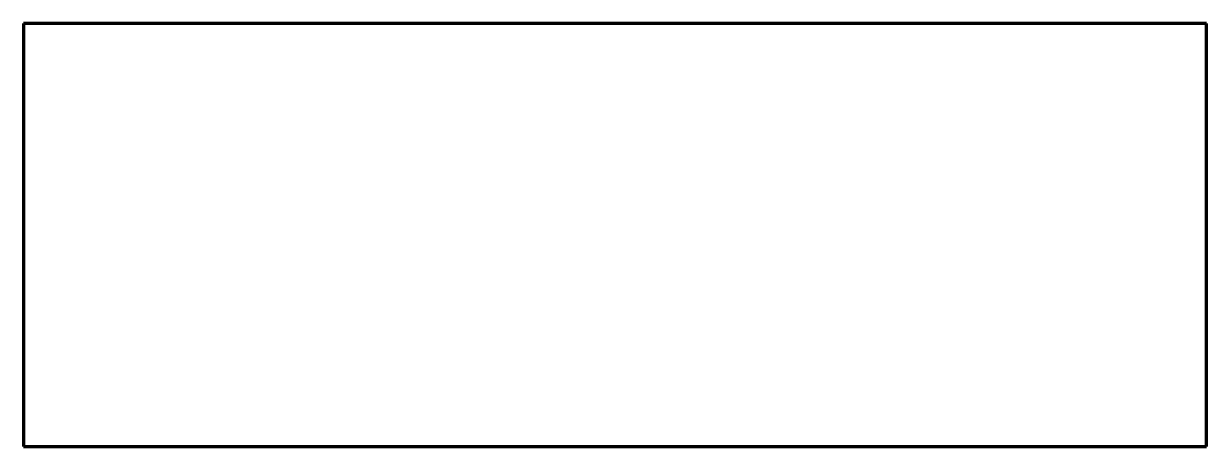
# Model space of a CAD drawing. Header units: millimetres. Extents: x 0 to 398, y -142 to 0.
import ezdxf

# ---------------------------------------------------------------- set-up
doc = ezdxf.new("R2010")
doc.units = ezdxf.units.MM
doc.layers.add('Outer_Loop', color=7, linetype='Continuous')

msp = doc.modelspace()

# ---------------------------------------------------------------- linework, layer by layer
at = {"layer": 'Outer_Loop', "color": 3, "linetype": 'Continuous', "lineweight": 211}
for p, q in [((397.5, 0), (0, 0)), ((0, 0), (0, -142)), ((397.5, -142), (397.5, 0)), ((0, -142), (397.5, -142))]:
    msp.add_line(p, q, dxfattribs=at)

doc.saveas('drawing.dxf')
